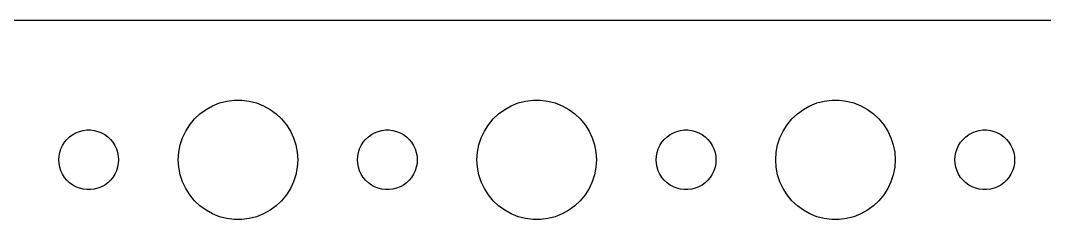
# Model space of a CAD drawing. Header units: metres. Extents: x -112 to 112, y -52 to 52.
# Drawn here: x -55.9 to -4.5, y 42 to 52 of the extents above; entities that cross this region are included whole.
import ezdxf

# ---------------------------------------------------------------- set-up
doc = ezdxf.new("R2010")
doc.units = ezdxf.units.M

msp = doc.modelspace()

# ---------------------------------------------------------------- linework, layer by layer
for p, q in [((107.314, 51.9901), (-107.314, 51.9901)), ((-46.2773, 47.7145), (-45.927, 47.8532)), ((-45.927, 47.8532), (-45.5621, 47.9469)), ((-45.5621, 47.9469), (-45.1884, 47.9941)), ((-45.1884, 47.9941), (-44.8116, 47.9941)), ((-44.8116, 47.9941), (-44.4379, 47.9469)), ((-44.4379, 47.9469), (-44.0729, 47.8532)), ((-44.0729, 47.8532), (-43.7227, 47.7145)), ((-31.2773, 47.7145), (-30.927, 47.8532)), ((-30.927, 47.8532), (-30.5621, 47.9469)), ((-30.5621, 47.9469), (-30.1884, 47.9941)), ((-30.1884, 47.9941), (-29.8116, 47.9941)), ((-29.8116, 47.9941), (-29.4379, 47.9469)), ((-29.4379, 47.9469), (-29.0729, 47.8532)), ((-29.0729, 47.8532), (-28.7227, 47.7145)), ((-16.2773, 47.7145), (-15.927, 47.8532)), ((-15.927, 47.8532), (-15.5621, 47.9469)), ((-15.5621, 47.9469), (-15.1884, 47.9941)), ((-15.1884, 47.9941), (-14.8116, 47.9941)), ((-14.8116, 47.9941), (-14.4379, 47.9469)), ((-14.4379, 47.9469), (-14.0729, 47.8532)), ((-14.0729, 47.8532), (-13.7227, 47.7145)), ((-47.1869, 47.0536), (-46.9123, 47.3115)), ((-46.9123, 47.3115), (-46.6075, 47.533)), ((-46.6075, 47.533), (-46.2773, 47.7145)), ((-43.7227, 47.7145), (-43.3925, 47.533)), ((-43.3925, 47.533), (-43.0877, 47.3115)), ((-43.0877, 47.3115), (-42.8131, 47.0536)), ((-32.1869, 47.0536), (-31.9123, 47.3115)), ((-31.9123, 47.3115), (-31.6075, 47.533)), ((-31.6075, 47.533), (-31.2773, 47.7145)), ((-28.7227, 47.7145), (-28.3925, 47.533)), ((-28.3925, 47.533), (-28.0877, 47.3115)), ((-28.0877, 47.3115), (-27.8131, 47.0536)), ((-17.1869, 47.0536), (-16.9123, 47.3115)), ((-16.9123, 47.3115), (-16.6075, 47.533)), ((-16.6075, 47.533), (-16.2773, 47.7145)), ((-13.7227, 47.7145), (-13.3925, 47.533)), ((-13.3925, 47.533), (-13.0877, 47.3115)), ((-13.0877, 47.3115), (-12.8131, 47.0536)), ((-47.427, 46.7634), (-47.1869, 47.0536)), ((-42.8131, 47.0536), (-42.5729, 46.7634)), ((-32.427, 46.7634), (-32.1869, 47.0536)), ((-27.8131, 47.0536), (-27.5729, 46.7634)), ((-17.427, 46.7634), (-17.1869, 47.0536)), ((-12.8131, 47.0536), (-12.5729, 46.7634)), ((-53.3037, 46.2665), (-53.1387, 46.3572)), ((-53.1387, 46.3572), (-52.9635, 46.4266)), ((-52.9635, 46.4266), (-52.7811, 46.4734)), ((-52.7811, 46.4734), (-52.5942, 46.497)), ((-52.5942, 46.497), (-52.4058, 46.497)), ((-52.4058, 46.497), (-52.2189, 46.4734)), ((-52.2189, 46.4734), (-52.0365, 46.4266)), ((-52.0365, 46.4266), (-51.8613, 46.3572)), ((-51.8613, 46.3572), (-51.6963, 46.2665)), ((-47.7893, 46.1044), (-47.6289, 46.4453)), ((-47.6289, 46.4453), (-47.427, 46.7634)), ((-42.5729, 46.7634), (-42.3711, 46.4453)), ((-42.3711, 46.4453), (-42.2107, 46.1044)), ((-38.3037, 46.2665), (-38.1387, 46.3572)), ((-38.1387, 46.3572), (-37.9635, 46.4266)), ((-37.9635, 46.4266), (-37.7811, 46.4734)), ((-37.7811, 46.4734), (-37.5942, 46.497)), ((-37.5942, 46.497), (-37.4058, 46.497)), ((-37.4058, 46.497), (-37.2189, 46.4734)), ((-37.2189, 46.4734), (-37.0365, 46.4266)), ((-37.0365, 46.4266), (-36.8613, 46.3572)), ((-36.8613, 46.3572), (-36.6963, 46.2665)), ((-32.7893, 46.1044), (-32.6289, 46.4453)), ((-32.6289, 46.4453), (-32.427, 46.7634)), ((-27.5729, 46.7634), (-27.3711, 46.4453)), ((-27.3711, 46.4453), (-27.2107, 46.1044)), ((-23.3037, 46.2665), (-23.1387, 46.3572)), ((-23.1387, 46.3572), (-22.9635, 46.4266)), ((-22.9635, 46.4266), (-22.7811, 46.4734)), ((-22.7811, 46.4734), (-22.5942, 46.497)), ((-22.5942, 46.497), (-22.4058, 46.497)), ((-22.4058, 46.497), (-22.2189, 46.4734)), ((-22.2189, 46.4734), (-22.0365, 46.4266)), ((-22.0365, 46.4266), (-21.8613, 46.3572)), ((-21.8613, 46.3572), (-21.6963, 46.2665)), ((-17.7893, 46.1044), (-17.6289, 46.4453)), ((-17.6289, 46.4453), (-17.427, 46.7634)), ((-12.5729, 46.7634), (-12.3711, 46.4453)), ((-12.3711, 46.4453), (-12.2107, 46.1044)), ((-8.30373, 46.2665), (-8.13866, 46.3572)), ((-8.13866, 46.3572), (-7.96352, 46.4266)), ((-7.96352, 46.4266), (-7.78107, 46.4734)), ((-7.78107, 46.4734), (-7.59418, 46.497)), ((-7.59418, 46.497), (-7.40581, 46.497)), ((-7.40581, 46.497), (-7.21892, 46.4734)), ((-7.21892, 46.4734), (-7.03647, 46.4266)), ((-7.03647, 46.4266), (-6.86133, 46.3572)), ((-6.86133, 46.3572), (-6.69626, 46.2665)), ((-53.8145, 45.7226), (-53.7135, 45.8817)), ((-53.7135, 45.8817), (-53.5934, 46.0268)), ((-53.5934, 46.0268), (-53.4561, 46.1558)), ((-53.4561, 46.1558), (-53.3037, 46.2665)), ((-51.6963, 46.2665), (-51.5439, 46.1558)), ((-51.5439, 46.1558), (-51.4065, 46.0268)), ((-51.4065, 46.0268), (-51.2865, 45.8817)), ((-51.2865, 45.8817), (-51.1855, 45.7226)), ((-47.9057, 45.7461), (-47.7893, 46.1044)), ((-42.2107, 46.1044), (-42.0942, 45.7461)), ((-38.8145, 45.7226), (-38.7135, 45.8817)), ((-38.7135, 45.8817), (-38.5934, 46.0268)), ((-38.5934, 46.0268), (-38.4561, 46.1558)), ((-38.4561, 46.1558), (-38.3037, 46.2665)), ((-36.6963, 46.2665), (-36.5439, 46.1558)), ((-36.5439, 46.1558), (-36.4065, 46.0268)), ((-36.4065, 46.0268), (-36.2865, 45.8817)), ((-36.2865, 45.8817), (-36.1855, 45.7226)), ((-32.9057, 45.7461), (-32.7893, 46.1044)), ((-27.2107, 46.1044), (-27.0942, 45.7461)), ((-23.8145, 45.7226), (-23.7135, 45.8817)), ((-23.7135, 45.8817), (-23.5934, 46.0268)), ((-23.5934, 46.0268), (-23.4561, 46.1558)), ((-23.4561, 46.1558), (-23.3037, 46.2665)), ((-21.6963, 46.2665), (-21.5439, 46.1558)), ((-21.5439, 46.1558), (-21.4065, 46.0268)), ((-21.4065, 46.0268), (-21.2865, 45.8817)), ((-21.2865, 45.8817), (-21.1855, 45.7226)), ((-17.9057, 45.7461), (-17.7893, 46.1044)), ((-12.2107, 46.1044), (-12.0942, 45.7461)), ((-8.81445, 45.7226), (-8.71352, 45.8817)), ((-8.71352, 45.8817), (-8.59344, 46.0268)), ((-8.59344, 46.0268), (-8.45613, 46.1558)), ((-8.45613, 46.1558), (-8.30373, 46.2665)), ((-6.69626, 46.2665), (-6.54385, 46.1558)), ((-6.54385, 46.1558), (-6.40654, 46.0268)), ((-6.40654, 46.0268), (-6.28647, 45.8817)), ((-6.28647, 45.8817), (-6.18553, 45.7226)), ((-53.9882, 45.188), (-53.9529, 45.373)), ((-53.9529, 45.373), (-53.8947, 45.5522)), ((-53.8947, 45.5522), (-53.8145, 45.7226)), ((-51.1855, 45.7226), (-51.1053, 45.5522)), ((-51.1053, 45.5522), (-51.0471, 45.373)), ((-51.0471, 45.373), (-51.0118, 45.188)), ((-48, 45), (-47.9763, 45.376)), ((-47.9763, 45.376), (-47.9057, 45.7461)), ((-42.0942, 45.7461), (-42.0237, 45.376)), ((-42.0237, 45.376), (-42, 45)), ((-38.9882, 45.188), (-38.9529, 45.373)), ((-38.9529, 45.373), (-38.8947, 45.5522)), ((-38.8947, 45.5522), (-38.8145, 45.7226)), ((-36.1855, 45.7226), (-36.1053, 45.5522)), ((-36.1053, 45.5522), (-36.0471, 45.373)), ((-36.0471, 45.373), (-36.0118, 45.188)), ((-33, 45), (-32.9763, 45.376)), ((-32.9763, 45.376), (-32.9057, 45.7461)), ((-27.0942, 45.7461), (-27.0237, 45.376)), ((-27.0237, 45.376), (-27, 45)), ((-23.9882, 45.188), (-23.9529, 45.373)), ((-23.9529, 45.373), (-23.8947, 45.5522)), ((-23.8947, 45.5522), (-23.8145, 45.7226)), ((-21.1855, 45.7226), (-21.1053, 45.5522)), ((-21.1053, 45.5522), (-21.0471, 45.373)), ((-21.0471, 45.373), (-21.0118, 45.188)), ((-18, 45), (-17.9763, 45.376)), ((-17.9763, 45.376), (-17.9057, 45.7461)), ((-12.0942, 45.7461), (-12.0237, 45.376)), ((-12.0237, 45.376), (-12, 45)), ((-8.98816, 45.188), (-8.95287, 45.373)), ((-8.95287, 45.373), (-8.89465, 45.5522)), ((-8.89465, 45.5522), (-8.81445, 45.7226)), ((-6.18553, 45.7226), (-6.10533, 45.5522)), ((-6.10533, 45.5522), (-6.04712, 45.373)), ((-6.04712, 45.373), (-6.01183, 45.188)), ((-54, 45), (-53.9882, 45.188)), ((-53.9882, 44.812), (-54, 45)), ((-53.9529, 44.627), (-53.9882, 44.812)), ((-51.0118, 44.812), (-51.0471, 44.627)), ((-51.0118, 45.188), (-51, 45)), ((-51, 45), (-51.0118, 44.812)), ((-47.9763, 44.624), (-48, 45)), ((-42, 45), (-42.0237, 44.624)), ((-39, 45), (-38.9882, 45.188)), ((-38.9882, 44.812), (-39, 45)), ((-38.9529, 44.627), (-38.9882, 44.812)), ((-36.0118, 44.812), (-36.0471, 44.627)), ((-36.0118, 45.188), (-36, 45)), ((-36, 45), (-36.0118, 44.812)), ((-32.9763, 44.624), (-33, 45)), ((-27, 45), (-27.0237, 44.624)), ((-24, 45), (-23.9882, 45.188)), ((-23.9882, 44.812), (-24, 45)), ((-23.9529, 44.627), (-23.9882, 44.812)), ((-21.0118, 44.812), (-21.0471, 44.627)), ((-21.0118, 45.188), (-21, 45)), ((-21, 45), (-21.0118, 44.812)), ((-17.9763, 44.624), (-18, 45)), ((-12, 45), (-12.0237, 44.624)), ((-9, 45), (-8.98816, 45.188)), ((-8.98816, 44.812), (-9, 45)), ((-8.95287, 44.627), (-8.98816, 44.812)), ((-6.01183, 44.812), (-6.04712, 44.627)), ((-6.01183, 45.188), (-6, 45)), ((-6, 45), (-6.01183, 44.812)), ((-53.8947, 44.4478), (-53.9529, 44.627)), ((-53.8145, 44.2774), (-53.8947, 44.4478)), ((-53.7135, 44.1183), (-53.8145, 44.2774)), ((-51.1855, 44.2774), (-51.2865, 44.1183)), ((-51.1053, 44.4478), (-51.1855, 44.2774)), ((-51.0471, 44.627), (-51.1053, 44.4478)), ((-47.9057, 44.2539), (-47.9763, 44.624)), ((-47.7893, 43.8956), (-47.9057, 44.2539)), ((-42.0942, 44.2539), (-42.2107, 43.8956)), ((-42.0237, 44.624), (-42.0942, 44.2539)), ((-38.8947, 44.4478), (-38.9529, 44.627)), ((-38.8145, 44.2774), (-38.8947, 44.4478)), ((-38.7135, 44.1183), (-38.8145, 44.2774)), ((-36.1855, 44.2774), (-36.2865, 44.1183)), ((-36.1053, 44.4478), (-36.1855, 44.2774)), ((-36.0471, 44.627), (-36.1053, 44.4478)), ((-32.9057, 44.2539), (-32.9763, 44.624)), ((-32.7893, 43.8956), (-32.9057, 44.2539)), ((-27.0942, 44.2539), (-27.2107, 43.8956)), ((-27.0237, 44.624), (-27.0942, 44.2539)), ((-23.8947, 44.4478), (-23.9529, 44.627)), ((-23.8145, 44.2774), (-23.8947, 44.4478)), ((-23.7135, 44.1183), (-23.8145, 44.2774)), ((-21.1855, 44.2774), (-21.2865, 44.1183)), ((-21.1053, 44.4478), (-21.1855, 44.2774)), ((-21.0471, 44.627), (-21.1053, 44.4478)), ((-17.9057, 44.2539), (-17.9763, 44.624)), ((-17.7893, 43.8956), (-17.9057, 44.2539)), ((-12.0942, 44.2539), (-12.2107, 43.8956)), ((-12.0237, 44.624), (-12.0942, 44.2539)), ((-8.89465, 44.4478), (-8.95287, 44.627)), ((-8.81445, 44.2774), (-8.89465, 44.4478)), ((-8.71352, 44.1183), (-8.81445, 44.2774)), ((-6.18553, 44.2774), (-6.28647, 44.1183)), ((-6.10533, 44.4478), (-6.18553, 44.2774)), ((-6.04712, 44.627), (-6.10533, 44.4478)), ((-53.5934, 43.9732), (-53.7135, 44.1183)), ((-53.4561, 43.8442), (-53.5934, 43.9732)), ((-53.3037, 43.7335), (-53.4561, 43.8442)), ((-53.1387, 43.6428), (-53.3037, 43.7335)), ((-51.6963, 43.7335), (-51.8613, 43.6428)), ((-51.5439, 43.8442), (-51.6963, 43.7335)), ((-51.4065, 43.9732), (-51.5439, 43.8442)), ((-51.2865, 44.1183), (-51.4065, 43.9732)), ((-47.6289, 43.5547), (-47.7893, 43.8956)), ((-42.2107, 43.8956), (-42.3711, 43.5547)), ((-38.5934, 43.9732), (-38.7135, 44.1183)), ((-38.4561, 43.8442), (-38.5934, 43.9732)), ((-38.3037, 43.7335), (-38.4561, 43.8442)), ((-38.1387, 43.6428), (-38.3037, 43.7335)), ((-36.6963, 43.7335), (-36.8613, 43.6428)), ((-36.5439, 43.8442), (-36.6963, 43.7335)), ((-36.4065, 43.9732), (-36.5439, 43.8442)), ((-36.2865, 44.1183), (-36.4065, 43.9732)), ((-32.6289, 43.5547), (-32.7893, 43.8956)), ((-27.2107, 43.8956), (-27.3711, 43.5547)), ((-23.5934, 43.9732), (-23.7135, 44.1183)), ((-23.4561, 43.8442), (-23.5934, 43.9732)), ((-23.3037, 43.7335), (-23.4561, 43.8442)), ((-23.1387, 43.6428), (-23.3037, 43.7335)), ((-21.6963, 43.7335), (-21.8613, 43.6428)), ((-21.5439, 43.8442), (-21.6963, 43.7335)), ((-21.4065, 43.9732), (-21.5439, 43.8442)), ((-21.2865, 44.1183), (-21.4065, 43.9732)), ((-17.6289, 43.5547), (-17.7893, 43.8956)), ((-12.2107, 43.8956), (-12.3711, 43.5547)), ((-8.59344, 43.9732), (-8.71352, 44.1183)), ((-8.45613, 43.8442), (-8.59344, 43.9732)), ((-8.30373, 43.7335), (-8.45613, 43.8442)), ((-8.13866, 43.6428), (-8.30373, 43.7335)), ((-6.69626, 43.7335), (-6.86133, 43.6428)), ((-6.54385, 43.8442), (-6.69626, 43.7335)), ((-6.40654, 43.9732), (-6.54385, 43.8442)), ((-6.28647, 44.1183), (-6.40654, 43.9732)), ((-52.9635, 43.5734), (-53.1387, 43.6428)), ((-52.7811, 43.5266), (-52.9635, 43.5734)), ((-52.5942, 43.503), (-52.7811, 43.5266)), ((-52.4058, 43.503), (-52.5942, 43.503)), ((-52.2189, 43.5266), (-52.4058, 43.503)), ((-52.0365, 43.5734), (-52.2189, 43.5266)), ((-51.8613, 43.6428), (-52.0365, 43.5734)), ((-47.427, 43.2366), (-47.6289, 43.5547)), ((-47.1869, 42.9464), (-47.427, 43.2366)), ((-42.5729, 43.2366), (-42.8131, 42.9464)), ((-42.3711, 43.5547), (-42.5729, 43.2366)), ((-37.9635, 43.5734), (-38.1387, 43.6428)), ((-37.7811, 43.5266), (-37.9635, 43.5734)), ((-37.5942, 43.503), (-37.7811, 43.5266)), ((-37.4058, 43.503), (-37.5942, 43.503)), ((-37.2189, 43.5266), (-37.4058, 43.503)), ((-37.0365, 43.5734), (-37.2189, 43.5266)), ((-36.8613, 43.6428), (-37.0365, 43.5734)), ((-32.427, 43.2366), (-32.6289, 43.5547)), ((-32.1869, 42.9464), (-32.427, 43.2366)), ((-27.5729, 43.2366), (-27.8131, 42.9464)), ((-27.3711, 43.5547), (-27.5729, 43.2366)), ((-22.9635, 43.5734), (-23.1387, 43.6428)), ((-22.7811, 43.5266), (-22.9635, 43.5734)), ((-22.5942, 43.503), (-22.7811, 43.5266)), ((-22.4058, 43.503), (-22.5942, 43.503)), ((-22.2189, 43.5266), (-22.4058, 43.503)), ((-22.0365, 43.5734), (-22.2189, 43.5266)), ((-21.8613, 43.6428), (-22.0365, 43.5734)), ((-17.427, 43.2366), (-17.6289, 43.5547)), ((-17.1869, 42.9464), (-17.427, 43.2366)), ((-12.5729, 43.2366), (-12.8131, 42.9464)), ((-12.3711, 43.5547), (-12.5729, 43.2366)), ((-7.96352, 43.5734), (-8.13866, 43.6428)), ((-7.78107, 43.5266), (-7.96352, 43.5734)), ((-7.59418, 43.503), (-7.78107, 43.5266)), ((-7.40581, 43.503), (-7.59418, 43.503)), ((-7.21892, 43.5266), (-7.40581, 43.503)), ((-7.03647, 43.5734), (-7.21892, 43.5266)), ((-6.86133, 43.6428), (-7.03647, 43.5734)), ((-46.9123, 42.6885), (-47.1869, 42.9464)), ((-46.6075, 42.467), (-46.9123, 42.6885)), ((-43.0877, 42.6885), (-43.3925, 42.467)), ((-42.8131, 42.9464), (-43.0877, 42.6885)), ((-31.9123, 42.6885), (-32.1869, 42.9464)), ((-31.6075, 42.467), (-31.9123, 42.6885)), ((-28.0877, 42.6885), (-28.3925, 42.467)), ((-27.8131, 42.9464), (-28.0877, 42.6885)), ((-16.9123, 42.6885), (-17.1869, 42.9464)), ((-16.6075, 42.467), (-16.9123, 42.6885)), ((-13.0877, 42.6885), (-13.3925, 42.467)), ((-12.8131, 42.9464), (-13.0877, 42.6885)), ((-46.2773, 42.2855), (-46.6075, 42.467)), ((-45.927, 42.1468), (-46.2773, 42.2855)), ((-43.7227, 42.2855), (-44.0729, 42.1468)), ((-43.3925, 42.467), (-43.7227, 42.2855)), ((-31.2773, 42.2855), (-31.6075, 42.467)), ((-30.927, 42.1468), (-31.2773, 42.2855)), ((-28.7227, 42.2855), (-29.0729, 42.1468)), ((-28.3925, 42.467), (-28.7227, 42.2855)), ((-16.2773, 42.2855), (-16.6075, 42.467)), ((-15.927, 42.1468), (-16.2773, 42.2855)), ((-13.7227, 42.2855), (-14.0729, 42.1468)), ((-13.3925, 42.467), (-13.7227, 42.2855)), ((-45.5621, 42.0531), (-45.927, 42.1468)), ((-45.1884, 42.0059), (-45.5621, 42.0531)), ((-44.8116, 42.0059), (-45.1884, 42.0059)), ((-44.4379, 42.0531), (-44.8116, 42.0059)), ((-44.0729, 42.1468), (-44.4379, 42.0531)), ((-30.5621, 42.0531), (-30.927, 42.1468)), ((-30.1884, 42.0059), (-30.5621, 42.0531)), ((-29.8116, 42.0059), (-30.1884, 42.0059)), ((-29.4379, 42.0531), (-29.8116, 42.0059)), ((-29.0729, 42.1468), (-29.4379, 42.0531)), ((-15.5621, 42.0531), (-15.927, 42.1468)), ((-15.1884, 42.0059), (-15.5621, 42.0531)), ((-14.8116, 42.0059), (-15.1884, 42.0059)), ((-14.4379, 42.0531), (-14.8116, 42.0059)), ((-14.0729, 42.1468), (-14.4379, 42.0531))]:
    msp.add_line(p, q)

doc.saveas('drawing.dxf')
